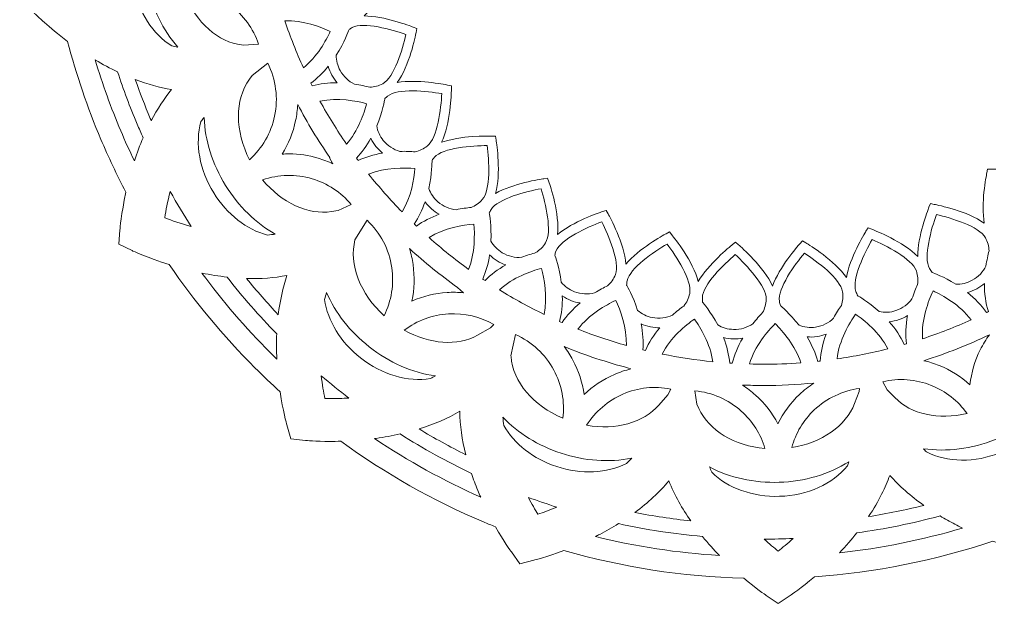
# Model space of a CAD drawing. Header units: millimetres. Extents: x 37 to 1687, y -819 to -120.
# Drawn here: x 1036.1 to 1239.5, y -441.8 to -319.3 of the extents above; entities that cross this region are included whole.
import ezdxf

# ---------------------------------------------------------------- set-up
doc = ezdxf.new("R2010")
doc.units = ezdxf.units.MM
doc.header["$MEASUREMENT"] = 0
doc.layers.add('Layer 5', color=7, linetype='Continuous')

msp = doc.modelspace()

# ---------------------------------------------------------------- linework, layer by layer
at = {"layer": 'Layer 5', "lineweight": 0}
for points, knots in [([(1346.77, -307.06), (1346.6, -306.69), (1345.06, -303.38), (1342.23, -299.1), (1342.62, -294.7), (1342.81, -290.22), (1342.81, -285.78), (1342.81, -279.13), (1342.37, -272.43), (1341.51, -265.88), (1344.12, -261.87), (1345.54, -258.81), (1345.69, -258.47), (1345.69, -258.47), (1346.97, -255.67), (1346.97, -255.67), (1346.97, -255.67), (1344.8, -253.47), (1344.8, -253.47), (1344.52, -253.19), (1341.99, -250.65), (1337.95, -247.65), (1336.13, -240.68), (1333.78, -233.77), (1330.96, -227.11), (1329.4, -223.42), (1327.64, -219.69), (1325.72, -216.01), (1326.71, -211.51), (1326.96, -208.3), (1326.97, -208.17), (1326.97, -208.17), (1327.2, -205.11), (1327.2, -205.11), (1327.2, -205.11), (1324.42, -203.78), (1324.42, -203.78), (1324.29, -203.72), (1321.23, -202.27), (1316.62, -200.84), (1311.35, -193.12), (1305.31, -185.84), (1298.66, -179.19), (1296.97, -177.5), (1295.19, -175.81), (1293.39, -174.17), (1292.77, -170.05), (1292, -167.34), (1291.97, -167.22), (1291.97, -167.22), (1291.13, -164.28), (1291.13, -164.28), (1291.13, -164.28), (1288.08, -163.98), (1288.08, -163.98), (1287.86, -163.96), (1285.88, -163.78), (1282.93, -163.78), (1282.19, -163.78), (1281.44, -163.79), (1280.68, -163.81), (1271.39, -157.05), (1261.32, -151.36), (1250.74, -146.88), (1249.96, -146.55), (1249.13, -146.21), (1248.21, -145.84), (1246.41, -142.65), (1244.97, -140.67), (1244.91, -140.58), (1244.91, -140.58), (1243.12, -138.12), (1243.12, -138.12), (1243.12, -138.12), (1240.16, -138.87), (1240.16, -138.87), (1240.05, -138.9), (1237.52, -139.54), (1233.91, -140.92), (1221.7, -137.39), (1209.01, -135.43), (1196.17, -135.09), (1193.57, -132.89), (1191.69, -131.61), (1191.48, -131.47), (1191.48, -131.47), (1188.96, -129.77), (1188.96, -129.77), (1188.96, -129.77), (1186.44, -131.47), (1186.44, -131.47), (1186.21, -131.62), (1184.16, -133.02), (1181.37, -135.41), (1168.61, -136.3), (1156.03, -138.8), (1143.98, -142.86), (1140.68, -141.62), (1138.39, -141.03), (1138.13, -140.96), (1138.13, -140.96), (1135.17, -140.22), (1135.17, -140.22), (1135.17, -140.22), (1133.38, -142.68), (1133.38, -142.68), (1133.31, -142.78), (1131.73, -144.96), (1129.8, -148.45), (1118.56, -153.55), (1107.96, -160.04), (1098.28, -167.75), (1097.56, -167.73), (1096.98, -167.72), (1096.44, -167.72), (1093.38, -167.72), (1091.37, -167.92), (1091.29, -167.92), (1091.29, -167.92), (1088.24, -168.22), (1088.24, -168.22), (1088.24, -168.22), (1087.4, -171.16), (1087.4, -171.16), (1087.36, -171.29), (1086.51, -174.32), (1085.88, -178.78), (1085.86, -178.8), (1085.83, -178.83), (1085.8, -178.86), (1085.69, -178.97), (1085.58, -179.08), (1085.46, -179.19), (1077.27, -187.39), (1070.03, -196.5), (1063.95, -206.28), (1059.58, -207.68), (1056.72, -209.03), (1056.6, -209.09), (1056.6, -209.09), (1053.82, -210.41), (1053.82, -210.41), (1053.82, -210.41), (1054.05, -213.47), (1054.05, -213.47), (1054.06, -213.62), (1054.34, -217.15), (1055.45, -221.98), (1054.58, -223.84), (1053.83, -225.51), (1053.16, -227.11), (1049.48, -235.79), (1046.63, -244.84), (1044.66, -254.01), (1040.86, -256.88), (1038.5, -259.24), (1038.24, -259.51), (1038.24, -259.51), (1036.07, -261.7), (1036.07, -261.7), (1036.07, -261.7), (1037.35, -264.51), (1037.35, -264.51), (1037.52, -264.88), (1039.06, -268.2), (1041.89, -272.47), (1041.5, -276.87), (1041.31, -281.35), (1041.31, -285.78), (1041.31, -292.44), (1041.75, -299.14), (1042.61, -305.69), (1040.01, -309.69), (1038.59, -312.76), (1038.43, -313.1), (1038.43, -313.1), (1037.15, -315.9), (1037.15, -315.9), (1037.15, -315.9), (1039.32, -318.1), (1039.32, -318.1), (1039.6, -318.38), (1042.13, -320.91), (1046.17, -323.92), (1047.99, -330.9), (1050.34, -337.8), (1053.16, -344.46), (1054.72, -348.15), (1056.48, -351.88), (1058.4, -355.56), (1057.42, -360.05), (1057.16, -363.26), (1057.15, -363.4), (1057.15, -363.4), (1056.92, -366.46), (1056.92, -366.46), (1056.92, -366.46), (1059.7, -367.79), (1059.7, -367.79), (1059.83, -367.85), (1062.9, -369.3), (1067.5, -370.73), (1072.77, -378.45), (1078.81, -385.73), (1085.46, -392.38), (1087.15, -394.07), (1088.92, -395.76), (1090.73, -397.4), (1091.33, -401.4), (1092.07, -404.05), (1092.15, -404.35), (1092.15, -404.35), (1092.99, -407.28), (1092.99, -407.28), (1092.99, -407.28), (1096.04, -407.59), (1096.04, -407.59), (1096.12, -407.59), (1098.11, -407.79), (1101.19, -407.79), (1101.92, -407.79), (1102.68, -407.78), (1103.45, -407.76), (1112.73, -414.52), (1122.8, -420.21), (1133.38, -424.69), (1134.15, -425.01), (1134.98, -425.35), (1135.91, -425.73), (1137.66, -428.83), (1139.05, -430.77), (1139.21, -430.98), (1139.21, -430.98), (1141, -433.45), (1141, -433.45), (1141, -433.45), (1143.96, -432.7), (1143.96, -432.7), (1144.07, -432.67), (1146.6, -432.03), (1150.21, -430.65), (1162.42, -434.18), (1175.11, -436.14), (1187.95, -436.48), (1190.54, -438.67), (1192.43, -439.96), (1192.64, -440.1), (1192.64, -440.1), (1195.16, -441.8), (1195.16, -441.8), (1195.16, -441.8), (1197.68, -440.1), (1197.68, -440.1), (1197.91, -439.95), (1199.96, -438.55), (1202.75, -436.16), (1215.51, -435.27), (1228.09, -432.77), (1240.14, -428.71), (1243.53, -429.98), (1245.89, -430.58), (1245.99, -430.6), (1245.99, -430.6), (1248.95, -431.35), (1248.95, -431.35), (1248.95, -431.35), (1250.74, -428.89), (1250.74, -428.89), (1250.81, -428.79), (1252.4, -426.61), (1254.33, -423.12), (1265.57, -418.02), (1276.17, -411.53), (1285.84, -403.82), (1286.55, -403.84), (1287.13, -403.85), (1287.68, -403.85), (1290.75, -403.85), (1292.75, -403.65), (1292.83, -403.65), (1292.83, -403.65), (1295.88, -403.34), (1295.88, -403.34), (1295.88, -403.34), (1296.72, -400.41), (1296.72, -400.41), (1296.76, -400.28), (1297.61, -397.26), (1298.24, -392.79), (1298.27, -392.76), (1298.3, -392.73), (1298.33, -392.7), (1298.44, -392.6), (1298.55, -392.49), (1298.66, -392.38), (1306.85, -384.18), (1314.09, -375.07), (1320.17, -365.28), (1324.42, -363.93), (1327.21, -362.62), (1327.52, -362.48), (1327.52, -362.48), (1330.3, -361.15), (1330.3, -361.15), (1330.3, -361.15), (1330.07, -358.1), (1330.07, -358.1), (1330.06, -357.95), (1329.79, -354.43), (1328.67, -349.58), (1329.54, -347.73), (1330.29, -346.05), (1330.96, -344.46), (1334.64, -335.78), (1337.5, -326.73), (1339.46, -317.56), (1343.26, -314.69), (1345.62, -312.33), (1345.88, -312.06), (1345.88, -312.06), (1348.05, -309.87), (1348.05, -309.87), (1348.05, -309.87), (1346.77, -307.06), (1346.77, -307.06)], [0, 0, 0, 0, 1, 1, 1, 2, 2, 2, 3, 3, 3, 4, 4, 4, 5, 5, 5, 6, 6, 6, 7, 7, 7, 8, 8, 8, 9, 9, 9, 10, 10, 10, 11, 11, 11, 12, 12, 12, 13, 13, 13, 14, 14, 14, 15, 15, 15, 16, 16, 16, 17, 17, 17, 18, 18, 18, 19, 19, 19, 20, 20, 20, 21, 21, 21, 22, 22, 22, 23, 23, 23, 24, 24, 24, 25, 25, 25, 26, 26, 26, 27, 27, 27, 28, 28, 28, 29, 29, 29, 30, 30, 30, 31, 31, 31, 32, 32, 32, 33, 33, 33, 34, 34, 34, 35, 35, 35, 36, 36, 36, 37, 37, 37, 38, 38, 38, 39, 39, 39, 40, 40, 40, 41, 41, 41, 42, 42, 42, 43, 43, 43, 44, 44, 44, 45, 45, 45, 46, 46, 46, 47, 47, 47, 48, 48, 48, 49, 49, 49, 50, 50, 50, 51, 51, 51, 52, 52, 52, 53, 53, 53, 54, 54, 54, 55, 55, 55, 56, 56, 56, 57, 57, 57, 58, 58, 58, 59, 59, 59, 60, 60, 60, 61, 61, 61, 62, 62, 62, 63, 63, 63, 64, 64, 64, 65, 65, 65, 66, 66, 66, 67, 67, 67, 68, 68, 68, 69, 69, 69, 70, 70, 70, 71, 71, 71, 72, 72, 72, 73, 73, 73, 74, 74, 74, 75, 75, 75, 76, 76, 76, 77, 77, 77, 78, 78, 78, 79, 79, 79, 80, 80, 80, 81, 81, 81, 82, 82, 82, 83, 83, 83, 84, 84, 84, 85, 85, 85, 86, 86, 86, 87, 87, 87, 88, 88, 88, 89, 89, 89, 90, 90, 90, 91, 91, 91, 92, 92, 92, 93, 93, 93, 94, 94, 94, 95, 95, 95, 96, 96, 96, 97, 97, 97, 98, 98, 98, 99, 99, 99, 100, 100, 100, 101, 101, 101, 102, 102, 102, 103, 103, 103, 104, 104, 104, 105, 105, 105, 106, 106, 106, 107, 107, 107, 108, 108, 108, 108]), ([(1239.07, -350.68), (1239.07, -350.68), (1238.9, -351.5), (1238.9, -351.5), (1238.74, -352.29), (1237.64, -357.88), (1238.36, -362.04), (1234.86, -359.52), (1228.73, -358.26), (1227.89, -358.1), (1227.89, -358.1), (1227.07, -357.94), (1227.07, -357.94), (1227.07, -357.94), (1226.77, -358.71), (1226.77, -358.71), (1226.47, -359.47), (1224.42, -364.78), (1224.41, -369.01), (1221.39, -365.92), (1215.57, -363.61), (1214.77, -363.31), (1214.77, -363.31), (1214, -363.01), (1214, -363.01), (1214, -363.01), (1213.56, -363.71), (1213.56, -363.71), (1213.14, -364.41), (1210.2, -369.28), (1209.45, -373.44), (1207.02, -369.88), (1201.69, -366.6), (1200.96, -366.16), (1200.96, -366.16), (1200.25, -365.73), (1200.25, -365.73), (1200.25, -365.73), (1199.69, -366.35), (1199.69, -366.35), (1199.15, -366.96), (1195.41, -371.25), (1193.96, -375.21), (1192.18, -371.28), (1187.5, -367.12), (1186.85, -366.56), (1186.85, -366.56), (1186.23, -366.02), (1186.23, -366.02), (1186.23, -366.02), (1185.58, -366.53), (1185.58, -366.53), (1184.94, -367.04), (1180.51, -370.61), (1178.39, -374.27), (1177.32, -370.08), (1173.43, -365.18), (1172.89, -364.51), (1172.89, -364.51), (1172.37, -363.87), (1172.37, -363.87), (1172.37, -363.87), (1171.64, -364.26), (1171.64, -364.26), (1170.92, -364.65), (1165.94, -367.4), (1163.22, -370.63), (1162.89, -366.33), (1159.92, -360.82), (1159.5, -360.07), (1159.5, -360.07), (1159.1, -359.35), (1159.1, -359.35), (1159.1, -359.35), (1158.31, -359.61), (1158.31, -359.61), (1157.54, -359.86), (1152.15, -361.7), (1148.91, -364.41), (1149.34, -360.12), (1147.37, -354.18), (1147.09, -353.37), (1147.09, -353.37), (1146.82, -352.59), (1146.82, -352.59), (1146.82, -352.59), (1146, -352.71), (1146, -352.71), (1145.19, -352.82), (1139.56, -353.7), (1135.9, -355.81), (1137.07, -351.65), (1136.16, -345.46), (1136.02, -344.62), (1136.02, -344.62), (1135.89, -343.8), (1135.89, -343.8), (1135.89, -343.8), (1135.06, -343.77), (1135.06, -343.77), (1134.25, -343.75), (1128.56, -343.64), (1124.58, -345.08), (1126.46, -341.19), (1126.63, -334.93), (1126.64, -334.07), (1126.64, -334.07), (1126.66, -333.25), (1126.66, -333.25), (1126.66, -333.25), (1125.85, -333.08), (1125.85, -333.08), (1125.05, -332.91), (1119.46, -331.82), (1115.3, -332.54), (1117.82, -329.04), (1119.08, -322.91), (1119.24, -322.06), (1119.24, -322.06), (1119.4, -321.25), (1119.4, -321.25), (1119.4, -321.25), (1118.63, -320.94), (1118.63, -320.94), (1117.87, -320.64), (1112.56, -318.59), (1108.34, -318.58), (1111.43, -315.57), (1113.73, -309.75), (1114.04, -308.95), (1114.04, -308.95), (1114.33, -308.18), (1114.33, -308.18), (1114.33, -308.18), (1113.63, -307.74), (1113.63, -307.74), (1112.93, -307.31), (1108.06, -304.37), (1103.9, -303.63), (1107.47, -301.2), (1110.75, -295.87), (1111.19, -295.13), (1111.19, -295.13), (1111.61, -294.42), (1111.61, -294.42), (1111.61, -294.42), (1111, -293.87), (1111, -293.87), (1110.39, -293.33), (1106.1, -289.59), (1102.13, -288.13), (1106.06, -286.36), (1110.22, -281.68), (1110.78, -281.03), (1110.78, -281.03), (1111.33, -280.4), (1111.33, -280.4), (1111.33, -280.4), (1110.81, -279.75), (1110.81, -279.75), (1110.31, -279.11), (1106.73, -274.68), (1103.08, -272.56), (1107.26, -271.5), (1112.16, -267.61), (1112.83, -267.07), (1112.83, -267.07), (1113.47, -266.55), (1113.47, -266.55), (1113.47, -266.55), (1113.08, -265.82), (1113.08, -265.82), (1112.7, -265.1), (1109.94, -260.12), (1106.71, -257.39), (1111.02, -257.07), (1116.52, -254.1), (1117.27, -253.68), (1117.27, -253.68), (1118, -253.28), (1118, -253.28), (1118, -253.28), (1117.74, -252.49), (1117.74, -252.49), (1117.48, -251.72), (1115.64, -246.33), (1112.93, -243.09), (1117.22, -243.52), (1123.16, -241.54), (1123.97, -241.26), (1123.97, -241.26), (1124.76, -240.99), (1124.76, -240.99), (1124.76, -240.99), (1124.64, -240.17), (1124.64, -240.17), (1124.52, -239.37), (1123.64, -233.74), (1121.53, -230.08), (1125.69, -231.25), (1131.88, -230.33), (1132.73, -230.2), (1132.73, -230.2), (1133.54, -230.07), (1133.54, -230.07), (1133.54, -230.07), (1133.57, -229.24), (1133.57, -229.24), (1133.59, -228.42), (1133.7, -222.73), (1132.27, -218.76), (1136.16, -220.63), (1142.41, -220.81), (1143.27, -220.82), (1143.27, -220.82), (1144.1, -220.84), (1144.1, -220.84), (1144.1, -220.84), (1144.27, -220.02), (1144.27, -220.02), (1144.43, -219.23), (1145.53, -213.64), (1144.8, -209.48), (1148.31, -212), (1154.44, -213.25), (1155.28, -213.42), (1155.28, -213.42), (1156.09, -213.58), (1156.09, -213.58), (1156.09, -213.58), (1156.4, -212.81), (1156.4, -212.81), (1156.7, -212.05), (1158.75, -206.74), (1158.76, -202.51), (1161.77, -205.6), (1167.59, -207.91), (1168.39, -208.21), (1168.39, -208.21), (1169.17, -208.51), (1169.17, -208.51), (1169.17, -208.51), (1169.6, -207.81), (1169.6, -207.81), (1170.03, -207.11), (1172.97, -202.24), (1173.71, -198.08), (1176.15, -201.64), (1181.48, -204.92), (1182.21, -205.36), (1182.21, -205.36), (1182.92, -205.79), (1182.92, -205.79), (1182.92, -205.79), (1183.47, -205.17), (1183.47, -205.17), (1184.02, -204.56), (1187.76, -200.27), (1189.21, -196.31), (1190.99, -200.24), (1195.67, -204.4), (1196.31, -204.96), (1196.31, -204.96), (1196.94, -205.5), (1196.94, -205.5), (1196.94, -205.5), (1197.59, -204.99), (1197.59, -204.99), (1198.23, -204.48), (1202.66, -200.91), (1204.78, -197.25), (1205.85, -201.44), (1209.73, -206.34), (1210.27, -207.01), (1210.27, -207.01), (1210.79, -207.65), (1210.79, -207.65), (1210.79, -207.65), (1211.52, -207.26), (1211.52, -207.26), (1212.24, -206.87), (1217.23, -204.12), (1219.95, -200.89), (1220.27, -205.19), (1223.25, -210.7), (1223.66, -211.45), (1223.66, -211.45), (1224.07, -212.17), (1224.07, -212.17), (1224.07, -212.17), (1224.85, -211.91), (1224.85, -211.91), (1225.63, -211.66), (1231.01, -209.81), (1234.25, -207.11), (1233.83, -211.4), (1235.8, -217.34), (1236.08, -218.15), (1236.08, -218.15), (1236.35, -218.93), (1236.35, -218.93), (1236.35, -218.93), (1237.17, -218.81), (1237.17, -218.81), (1237.98, -218.7), (1243.6, -217.82), (1247.26, -215.71), (1246.1, -219.87), (1247.01, -226.06), (1247.15, -226.9), (1247.15, -226.9), (1247.27, -227.72), (1247.27, -227.72), (1247.27, -227.72), (1248.1, -227.75), (1248.1, -227.75), (1248.92, -227.77), (1254.61, -227.88), (1258.58, -226.44), (1256.71, -230.33), (1256.54, -236.59), (1256.52, -237.45), (1256.52, -237.45), (1256.51, -238.27), (1256.51, -238.27), (1256.51, -238.27), (1257.32, -238.44), (1257.32, -238.44), (1258.12, -238.61), (1263.7, -239.7), (1267.87, -238.98), (1265.35, -242.48), (1264.09, -248.61), (1263.92, -249.46), (1263.92, -249.46), (1263.77, -250.27), (1263.77, -250.27), (1263.77, -250.27), (1264.54, -250.58), (1264.54, -250.58), (1265.29, -250.88), (1270.6, -252.93), (1274.83, -252.94), (1271.74, -255.95), (1269.44, -261.77), (1269.13, -262.57), (1269.13, -262.57), (1268.83, -263.34), (1268.83, -263.34), (1268.83, -263.34), (1269.54, -263.78), (1269.54, -263.78), (1270.23, -264.21), (1275.11, -267.15), (1279.26, -267.89), (1275.7, -270.32), (1272.42, -275.65), (1271.98, -276.39), (1271.98, -276.39), (1271.55, -277.1), (1271.55, -277.1), (1271.55, -277.1), (1272.17, -277.65), (1272.17, -277.65), (1272.78, -278.19), (1277.07, -281.93), (1281.04, -283.39), (1277.1, -285.16), (1272.95, -289.84), (1272.38, -290.49), (1272.38, -290.49), (1271.84, -291.12), (1271.84, -291.12), (1271.84, -291.12), (1272.35, -291.77), (1272.35, -291.77), (1272.86, -292.41), (1276.43, -296.84), (1280.09, -298.96), (1275.91, -300.02), (1271, -303.91), (1270.34, -304.45), (1270.34, -304.45), (1269.69, -304.97), (1269.69, -304.97), (1269.69, -304.97), (1270.08, -305.7), (1270.08, -305.7), (1270.47, -306.42), (1273.22, -311.4), (1276.45, -314.13), (1272.15, -314.45), (1266.64, -317.42), (1265.89, -317.84), (1265.89, -317.84), (1265.17, -318.24), (1265.17, -318.24), (1265.17, -318.24), (1265.43, -319.03), (1265.43, -319.03), (1265.69, -319.8), (1267.53, -325.19), (1270.24, -328.43), (1265.94, -328), (1260.01, -329.98), (1259.19, -330.26), (1259.19, -330.26), (1258.41, -330.53), (1258.41, -330.53), (1258.41, -330.53), (1258.53, -331.35), (1258.53, -331.35), (1258.65, -332.15), (1259.53, -337.78), (1261.63, -341.44), (1257.48, -340.27), (1251.29, -341.19), (1250.44, -341.32), (1250.44, -341.32), (1249.62, -341.45), (1249.62, -341.45), (1249.62, -341.45), (1249.6, -342.28), (1249.6, -342.28), (1249.57, -343.1), (1249.46, -348.79), (1250.9, -352.76), (1247.01, -350.89), (1240.76, -350.71), (1239.9, -350.7), (1239.9, -350.7), (1239.07, -350.68), (1239.07, -350.68)], [0, 0, 0, 0, 1, 1, 1, 2, 2, 2, 3, 3, 3, 4, 4, 4, 5, 5, 5, 6, 6, 6, 7, 7, 7, 8, 8, 8, 9, 9, 9, 10, 10, 10, 11, 11, 11, 12, 12, 12, 13, 13, 13, 14, 14, 14, 15, 15, 15, 16, 16, 16, 17, 17, 17, 18, 18, 18, 19, 19, 19, 20, 20, 20, 21, 21, 21, 22, 22, 22, 23, 23, 23, 24, 24, 24, 25, 25, 25, 26, 26, 26, 27, 27, 27, 28, 28, 28, 29, 29, 29, 30, 30, 30, 31, 31, 31, 32, 32, 32, 33, 33, 33, 34, 34, 34, 35, 35, 35, 36, 36, 36, 37, 37, 37, 38, 38, 38, 39, 39, 39, 40, 40, 40, 41, 41, 41, 42, 42, 42, 43, 43, 43, 44, 44, 44, 45, 45, 45, 46, 46, 46, 47, 47, 47, 48, 48, 48, 49, 49, 49, 50, 50, 50, 51, 51, 51, 52, 52, 52, 53, 53, 53, 54, 54, 54, 55, 55, 55, 56, 56, 56, 57, 57, 57, 58, 58, 58, 59, 59, 59, 60, 60, 60, 61, 61, 61, 62, 62, 62, 63, 63, 63, 64, 64, 64, 65, 65, 65, 66, 66, 66, 67, 67, 67, 68, 68, 68, 69, 69, 69, 70, 70, 70, 71, 71, 71, 72, 72, 72, 73, 73, 73, 74, 74, 74, 75, 75, 75, 76, 76, 76, 77, 77, 77, 78, 78, 78, 79, 79, 79, 80, 80, 80, 81, 81, 81, 82, 82, 82, 83, 83, 83, 84, 84, 84, 85, 85, 85, 86, 86, 86, 87, 87, 87, 88, 88, 88, 89, 89, 89, 90, 90, 90, 91, 91, 91, 92, 92, 92, 93, 93, 93, 94, 94, 94, 95, 95, 95, 96, 96, 96, 97, 97, 97, 98, 98, 98, 99, 99, 99, 100, 100, 100, 101, 101, 101, 102, 102, 102, 103, 103, 103, 104, 104, 104, 105, 105, 105, 106, 106, 106, 107, 107, 107, 108, 108, 108, 109, 109, 109, 110, 110, 110, 111, 111, 111, 112, 112, 112, 113, 113, 113, 114, 114, 114, 115, 115, 115, 116, 116, 116, 117, 117, 117, 118, 118, 118, 119, 119, 119, 120, 120, 120, 121, 121, 121, 122, 122, 122, 123, 123, 123, 124, 124, 124, 125, 125, 125, 126, 126, 126, 127, 127, 127, 128, 128, 128, 129, 129, 129, 130, 130, 130, 131, 131, 131, 132, 132, 132, 133, 133, 133, 134, 134, 134, 135, 135, 135, 136, 136, 136, 137, 137, 137, 138, 138, 138, 139, 139, 139, 140, 140, 140, 141, 141, 141, 142, 142, 142, 143, 143, 143, 144, 144, 144, 144]), ([(1062.66, -297.25), (1062.94, -297.07), (1063.21, -296.9), (1063.49, -296.73), (1061.95, -301.35), (1061.72, -306.51), (1062.82, -311.79), (1063.9, -316.97), (1066.12, -321.54), (1069.28, -325.13), (1068.86, -325.06), (1068.43, -324.98), (1068, -324.88), (1064.07, -322.41), (1061.05, -317.75), (1059.94, -312.39), (1058.76, -306.76), (1059.78, -301.12), (1062.66, -297.25)], [0, 0, 0, 0, 1, 1, 1, 2, 2, 2, 3, 3, 3, 4, 4, 4, 5, 5, 5, 6, 6, 6, 6]), ([(1080.24, -316.32), (1083.05, -318.4), (1085.1, -321.22), (1086.21, -324.51), (1086.21, -324.51), (1083.06, -324.74), (1083.06, -324.74), (1083.06, -324.74), (1081.8, -324.5), (1081.8, -324.5), (1076.83, -323.55), (1072.43, -319.07), (1070.39, -312.98), (1073.92, -313.04), (1077.39, -314.2), (1080.24, -316.32)], [0, 0, 0, 0, 1, 1, 1, 2, 2, 2, 3, 3, 3, 4, 4, 4, 5, 5, 5, 5]), ([(1095.61, -329.47), (1094.15, -326.25), (1092.85, -322.94), (1091.73, -319.61), (1095.54, -319.46), (1099.28, -320.91), (1101.24, -321.83), (1100.36, -323.74), (1098.5, -327.13), (1095.61, -329.47)], [0, 0, 0, 0, 1, 1, 1, 2, 2, 2, 3, 3, 3, 3]), ([(1112.24, -332.79), (1111.39, -333.25), (1110.48, -333.49), (1109.56, -333.54), (1108.69, -333.31), (1107.59, -333.07), (1106.32, -332.88), (1105.1, -332.29), (1104.04, -331.32), (1103.33, -330.03), (1102.77, -329.01), (1102.51, -327.91), (1102.49, -326.83), (1104.26, -324.07), (1105.1, -321.7), (1105.14, -321.6), (1105.14, -321.6), (1105.19, -321.44), (1105.19, -321.44), (1105.39, -321.3), (1105.6, -321.16), (1105.83, -321.04), (1108.22, -319.73), (1114.19, -321.45), (1117.1, -322.5), (1116.42, -325.53), (1114.64, -331.48), (1112.24, -332.79)], [0, 0, 0, 0, 1, 1, 1, 2, 2, 2, 3, 3, 3, 4, 4, 4, 5, 5, 5, 6, 6, 6, 7, 7, 7, 8, 8, 8, 9, 9, 9, 9]), ([(1057.33, -342.7), (1055.28, -337.85), (1053.48, -332.85), (1051.96, -327.81), (1053.54, -328.75), (1055.11, -329.59), (1056.66, -330.33), (1057.87, -334.01), (1059.24, -337.66), (1060.76, -341.25), (1061.17, -342.21), (1061.59, -343.17), (1062.01, -344.12), (1061.34, -345.68), (1060.73, -347.31), (1060.18, -348.99), (1059.15, -346.85), (1058.2, -344.74), (1057.33, -342.7)], [0, 0, 0, 0, 1, 1, 1, 2, 2, 2, 3, 3, 3, 4, 4, 4, 5, 5, 5, 6, 6, 6, 6]), ([(1088.14, -328.5), (1089.85, -331.92), (1090.37, -335.82), (1089.58, -339.57), (1088.84, -343.11), (1086.98, -346.34), (1084.31, -348.74), (1081.24, -342.71), (1081.21, -336.16), (1084.3, -331.84), (1084.3, -331.84), (1084.84, -331.09), (1084.84, -331.09), (1084.84, -331.09), (1088.14, -328.5), (1088.14, -328.5)], [0, 0, 0, 0, 1, 1, 1, 2, 2, 2, 3, 3, 3, 4, 4, 4, 5, 5, 5, 5]), ([(1100.83, -329.14), (1101, -329.77), (1101.25, -330.39), (1101.58, -330.99), (1101.9, -331.58), (1102.28, -332.12), (1102.71, -332.6), (1100.83, -332.59), (1099.06, -332.81), (1097.43, -333.26), (1097.33, -333.08), (1097.24, -332.89), (1097.15, -332.7), (1098.46, -331.74), (1099.69, -330.55), (1100.83, -329.14)], [0, 0, 0, 0, 1, 1, 1, 2, 2, 2, 3, 3, 3, 4, 4, 4, 5, 5, 5, 5]), ([(1063.52, -340.08), (1062.38, -337.39), (1061.33, -334.67), (1060.37, -331.92), (1062.95, -332.9), (1065.49, -333.6), (1067.97, -334), (1066.42, -335.94), (1065, -338.14), (1063.72, -340.55), (1063.66, -340.39), (1063.59, -340.24), (1063.52, -340.08)], [0, 0, 0, 0, 1, 1, 1, 2, 2, 2, 3, 3, 3, 4, 4, 4, 4]), ([(1121.61, -345.85), (1120.84, -346.46), (1119.97, -346.86), (1119.06, -347.07), (1118.18, -347), (1117.08, -346.95), (1115.83, -346.98), (1114.52, -346.61), (1113.29, -345.84), (1112.36, -344.68), (1111.63, -343.77), (1111.17, -342.73), (1110.98, -341.66), (1112.23, -338.64), (1112.64, -336.18), (1112.66, -336.08), (1112.66, -336.08), (1112.68, -335.92), (1112.68, -335.92), (1112.86, -335.74), (1113.05, -335.56), (1113.26, -335.4), (1115.39, -333.69), (1121.56, -334.34), (1124.62, -334.88), (1124.47, -337.98), (1123.75, -344.14), (1121.61, -345.85)], [0, 0, 0, 0, 1, 1, 1, 2, 2, 2, 3, 3, 3, 4, 4, 4, 5, 5, 5, 6, 6, 6, 7, 7, 7, 8, 8, 8, 9, 9, 9, 9]), ([(1093.99, -340.49), (1094.22, -339.39), (1094.36, -338.27), (1094.42, -337.15), (1096.43, -340.97), (1098.69, -344.7), (1101.16, -348.27), (1101.16, -348.27), (1101.07, -348.32), (1101.07, -348.32), (1101.07, -348.32), (1101.81, -349.59), (1101.81, -349.59), (1100.81, -349.12), (1099.78, -348.73), (1098.71, -348.41), (1096.7, -347.81), (1094.65, -347.51), (1092.6, -347.51), (1092.11, -347.51), (1091.62, -347.53), (1091.14, -347.56), (1092.5, -345.4), (1093.46, -343.03), (1093.99, -340.49)], [0, 0, 0, 0, 1, 1, 1, 2, 2, 2, 3, 3, 3, 4, 4, 4, 5, 5, 5, 6, 6, 6, 7, 7, 7, 8, 8, 8, 8]), ([(1099.09, -336.45), (1102.83, -335.64), (1106.77, -336.42), (1108.87, -336.98), (1108.33, -339.01), (1107.08, -342.68), (1104.65, -345.48), (1102.64, -342.56), (1100.78, -339.52), (1099.09, -336.45)], [0, 0, 0, 0, 1, 1, 1, 2, 2, 2, 3, 3, 3, 3]), ([(1074.13, -340.73), (1074.35, -340.43), (1074.57, -340.14), (1074.8, -339.85), (1074.95, -344.68), (1076.49, -349.58), (1079.31, -354.13), (1082.05, -358.54), (1085.61, -362.03), (1089.71, -364.33), (1089.19, -364.41), (1088.65, -364.48), (1088.1, -364.53), (1083.71, -363.4), (1079.6, -360.18), (1076.81, -355.69), (1073.84, -350.89), (1072.84, -345.31), (1074.13, -340.73)], [0, 0, 0, 0, 1, 1, 1, 2, 2, 2, 3, 3, 3, 4, 4, 4, 5, 5, 5, 6, 6, 6, 6]), ([(1112.21, -347.33), (1110.34, -347.65), (1108.63, -348.17), (1107.1, -348.9), (1106.97, -348.73), (1106.85, -348.56), (1106.72, -348.39), (1107.85, -347.22), (1108.86, -345.82), (1109.73, -344.24), (1110.02, -344.83), (1110.37, -345.4), (1110.8, -345.93), (1111.22, -346.46), (1111.7, -346.93), (1112.21, -347.33)], [0, 0, 0, 0, 1, 1, 1, 2, 2, 2, 3, 3, 3, 4, 4, 4, 5, 5, 5, 5]), ([(1130.77, -358.75), (1129.91, -358.83), (1128.83, -358.97), (1127.65, -359.21), (1126.28, -359.08), (1124.92, -358.53), (1123.8, -357.54), (1122.91, -356.76), (1122.28, -355.81), (1121.9, -354.78), (1122.6, -351.61), (1122.58, -349.13), (1122.58, -349.03), (1122.58, -349.03), (1122.58, -348.88), (1122.58, -348.88), (1122.73, -348.66), (1122.89, -348.45), (1123.06, -348.24), (1124.87, -346.19), (1131.06, -345.77), (1134.16, -345.76), (1134.55, -348.84), (1134.91, -355.04), (1133.11, -357.09), (1132.45, -357.84), (1131.64, -358.39), (1130.77, -358.75)], [0, 0, 0, 0, 1, 1, 1, 2, 2, 2, 3, 3, 3, 4, 4, 4, 5, 5, 5, 6, 6, 6, 7, 7, 7, 8, 8, 8, 9, 9, 9, 9]), ([(1087.06, -352.95), (1090.39, -351.8), (1094.03, -351.71), (1097.43, -352.72), (1100.68, -353.69), (1103.5, -355.55), (1105.64, -358.13), (1105.64, -358.13), (1102.87, -359.37), (1102.87, -359.37), (1102.87, -359.37), (1101.5, -359.59), (1101.5, -359.59), (1096.62, -360.37), (1091.05, -357.78), (1087.06, -352.95)], [0, 0, 0, 0, 1, 1, 1, 2, 2, 2, 3, 3, 3, 4, 4, 4, 5, 5, 5, 5]), ([(1109.29, -351.75), (1112.83, -350.3), (1116.84, -350.39), (1119, -350.58), (1118.82, -352.68), (1118.24, -356.5), (1116.32, -359.69), (1113.85, -357.16), (1111.49, -354.49), (1109.29, -351.75)], [0, 0, 0, 0, 1, 1, 1, 2, 2, 2, 3, 3, 3, 3]), ([(1066.61, -360.95), (1066.59, -360.92), (1066.58, -360.9), (1066.56, -360.87), (1066.56, -360.87), (1066.55, -360.85), (1066.55, -360.85), (1066.78, -359.41), (1067.15, -357.52), (1067.69, -355.39), (1069.09, -357.88), (1070.55, -360.34), (1072.1, -362.74), (1069.89, -362.13), (1068, -361.48), (1066.61, -360.95)], [0, 0, 0, 0, 1, 1, 1, 2, 2, 2, 3, 3, 3, 4, 4, 4, 5, 5, 5, 5]), ([(1134.6, -360.06), (1134.6, -360.06), (1134.58, -359.93), (1134.58, -359.93), (1134.69, -359.68), (1134.81, -359.43), (1134.96, -359.19), (1136.38, -356.86), (1142.4, -355.36), (1145.45, -354.82), (1146.38, -357.79), (1147.81, -363.82), (1146.38, -366.16), (1145.86, -367.02), (1145.16, -367.7), (1144.35, -368.21), (1143.52, -368.44), (1142.51, -368.76), (1141.39, -369.19), (1140.01, -369.31), (1138.58, -369.01), (1137.29, -368.22), (1136.28, -367.61), (1135.48, -366.77), (1134.93, -365.81), (1135.07, -362.6), (1134.62, -360.17), (1134.6, -360.06)], [0, 0, 0, 0, 1, 1, 1, 2, 2, 2, 3, 3, 3, 4, 4, 4, 5, 5, 5, 6, 6, 6, 7, 7, 7, 8, 8, 8, 9, 9, 9, 9]), ([(1122.47, -359.04), (1122.99, -359.49), (1123.54, -359.87), (1124.11, -360.18), (1122.31, -360.82), (1120.71, -361.64), (1119.32, -362.64), (1119.17, -362.49), (1119.01, -362.35), (1118.86, -362.21), (1119.78, -360.84), (1120.53, -359.28), (1121.13, -357.55), (1121.51, -358.09), (1121.96, -358.59), (1122.47, -359.04)], [0, 0, 0, 0, 1, 1, 1, 2, 2, 2, 3, 3, 3, 4, 4, 4, 5, 5, 5, 5]), ([(1106.43, -365.52), (1106.43, -365.52), (1108.97, -361.43), (1108.97, -361.43), (1111.78, -364.06), (1113.61, -367.56), (1114.16, -371.38), (1114.65, -374.81), (1114.07, -378.34), (1112.52, -381.43), (1107.54, -376.9), (1105.11, -370.62), (1106.43, -365.52)], [0, 0, 0, 0, 1, 1, 1, 2, 2, 2, 3, 3, 3, 4, 4, 4, 4]), ([(1161.03, -372.78), (1160.66, -373.73), (1160.08, -374.53), (1159.37, -375.17), (1158.6, -375.54), (1157.67, -376.02), (1156.66, -376.64), (1155.31, -376.99), (1153.84, -376.95), (1152.43, -376.4), (1151.32, -375.96), (1150.39, -375.26), (1149.68, -374.41), (1149.25, -371.23), (1148.39, -368.94), (1148.36, -368.84), (1148.36, -368.84), (1148.32, -368.73), (1148.32, -368.73), (1148.38, -368.46), (1148.46, -368.18), (1148.57, -367.91), (1149.56, -365.37), (1155.23, -362.85), (1158.15, -361.78), (1159.57, -364.54), (1162.03, -370.24), (1161.03, -372.78)], [0, 0, 0, 0, 1, 1, 1, 2, 2, 2, 3, 3, 3, 4, 4, 4, 5, 5, 5, 6, 6, 6, 7, 7, 7, 8, 8, 8, 9, 9, 9, 9]), ([(1238.7, -371.03), (1238.11, -372.24), (1237.14, -373.31), (1235.85, -374.01), (1234.75, -374.61), (1233.55, -374.87), (1232.38, -374.84), (1229.86, -373.26), (1227.71, -372.46), (1227.43, -372.36), (1227.22, -372.1), (1227.03, -371.82), (1226.86, -371.52), (1225.56, -369.12), (1227.27, -363.16), (1228.33, -360.24), (1231.36, -360.92), (1237.3, -362.7), (1238.61, -365.1), (1239.08, -365.97), (1239.32, -366.9), (1239.37, -367.83), (1239.14, -368.69), (1238.89, -369.78), (1238.7, -371.03)], [0, 0, 0, 0, 1, 1, 1, 2, 2, 2, 3, 3, 3, 4, 4, 4, 5, 5, 5, 6, 6, 6, 7, 7, 7, 8, 8, 8, 8]), ([(1121.96, -365.07), (1125.19, -363.01), (1129.18, -362.4), (1131.35, -362.21), (1131.54, -364.32), (1131.62, -368.23), (1130.26, -371.72), (1127.4, -369.65), (1124.62, -367.42), (1121.96, -365.07)], [0, 0, 0, 0, 1, 1, 1, 2, 2, 2, 3, 3, 3, 3]), ([(1219.85, -380.36), (1218.67, -380.76), (1217.46, -380.81), (1216.33, -380.58), (1214.01, -378.49), (1211.93, -377.3), (1211.83, -377.25), (1211.68, -376.96), (1211.54, -376.66), (1211.44, -376.34), (1210.56, -373.75), (1213.29, -368.18), (1214.84, -365.49), (1217.7, -366.69), (1223.24, -369.47), (1224.12, -372.06), (1224.44, -373.01), (1224.51, -373.98), (1224.39, -374.92), (1224.02, -375.7), (1223.6, -376.71), (1223.2, -377.88), (1222.41, -378.99), (1221.26, -379.88), (1219.85, -380.36)], [0, 0, 0, 0, 1, 1, 1, 2, 2, 2, 3, 3, 3, 4, 4, 4, 5, 5, 5, 6, 6, 6, 7, 7, 7, 8, 8, 8, 8]), ([(1118.61, -370.73), (1118.45, -369.59), (1118.19, -368.46), (1117.85, -367.36), (1121.04, -370.27), (1124.42, -373), (1127.91, -375.51), (1127.91, -375.51), (1127.9, -375.53), (1127.9, -375.53), (1127.9, -375.53), (1129.21, -376.63), (1129.21, -376.63), (1128.07, -376.51), (1126.92, -376.49), (1125.76, -376.56), (1123.17, -376.72), (1120.69, -377.32), (1118.35, -378.36), (1118.89, -375.86), (1118.98, -373.3), (1118.61, -370.73)], [0, 0, 0, 0, 1, 1, 1, 2, 2, 2, 3, 3, 3, 4, 4, 4, 5, 5, 5, 6, 6, 6, 7, 7, 7, 7]), ([(1168.77, -381.82), (1167.58, -381.58), (1166.54, -381.05), (1165.68, -380.32), (1164.71, -377.27), (1163.48, -375.18), (1163.43, -375.1), (1163.43, -375.1), (1163.38, -375.02), (1163.38, -375.02), (1163.4, -374.72), (1163.43, -374.43), (1163.49, -374.13), (1164.02, -371.46), (1169.17, -367.99), (1171.86, -366.43), (1173.74, -368.91), (1177.15, -374.09), (1176.61, -376.77), (1176.41, -377.76), (1175.97, -378.66), (1175.38, -379.41), (1174.69, -379.9), (1173.85, -380.54), (1172.97, -381.32), (1171.71, -381.91), (1170.25, -382.12), (1168.77, -381.82)], [0, 0, 0, 0, 1, 1, 1, 2, 2, 2, 3, 3, 3, 4, 4, 4, 5, 5, 5, 6, 6, 6, 7, 7, 7, 8, 8, 8, 9, 9, 9, 9]), ([(1133.69, -374.09), (1133.53, -373.98), (1133.36, -373.87), (1133.2, -373.76), (1133.88, -372.23), (1134.37, -370.53), (1134.65, -368.69), (1135.13, -369.15), (1135.66, -369.57), (1136.25, -369.93), (1136.83, -370.29), (1137.44, -370.56), (1138.06, -370.77), (1136.37, -371.73), (1134.9, -372.84), (1133.69, -374.09)], [0, 0, 0, 0, 1, 1, 1, 2, 2, 2, 3, 3, 3, 4, 4, 4, 5, 5, 5, 5]), ([(1191.89, -380.8), (1191.3, -381.4), (1190.58, -382.18), (1189.83, -383.11), (1188.7, -383.9), (1187.3, -384.36), (1185.8, -384.32), (1184.57, -384.29), (1183.44, -383.94), (1182.47, -383.36), (1180.99, -380.57), (1179.42, -378.72), (1179.35, -378.64), (1179.35, -378.64), (1179.31, -378.59), (1179.31, -378.59), (1179.28, -378.29), (1179.25, -377.98), (1179.26, -377.67), (1179.32, -374.94), (1183.79, -370.63), (1186.17, -368.63), (1188.45, -370.74), (1192.7, -375.25), (1192.64, -377.98), (1192.61, -379), (1192.34, -379.95), (1191.89, -380.8)], [0, 0, 0, 0, 1, 1, 1, 2, 2, 2, 3, 3, 3, 4, 4, 4, 5, 5, 5, 6, 6, 6, 7, 7, 7, 8, 8, 8, 9, 9, 9, 9]), ([(1203, -383.83), (1201.78, -384.02), (1200.59, -383.86), (1199.52, -383.45), (1197.59, -380.96), (1195.73, -379.43), (1195.65, -379.36), (1195.65, -379.36), (1195.63, -379.34), (1195.63, -379.34), (1195.54, -379.04), (1195.45, -378.73), (1195.41, -378.41), (1195, -375.71), (1198.65, -370.7), (1200.64, -368.31), (1203.25, -369.99), (1208.23, -373.7), (1208.64, -376.4), (1208.79, -377.4), (1208.69, -378.38), (1208.4, -379.29), (1207.91, -379.99), (1207.33, -380.89), (1206.75, -381.95), (1205.77, -382.92), (1204.48, -383.6), (1203, -383.83)], [0, 0, 0, 0, 1, 1, 1, 2, 2, 2, 3, 3, 3, 4, 4, 4, 5, 5, 5, 6, 6, 6, 7, 7, 7, 8, 8, 8, 9, 9, 9, 9]), ([(1145.53, -371.52), (1146.08, -373.59), (1146.85, -377.47), (1146.09, -381.16), (1142.9, -379.62), (1139.75, -377.9), (1136.71, -376.02), (1139.54, -373.4), (1143.4, -372.09), (1145.53, -371.52)], [0, 0, 0, 0, 1, 1, 1, 2, 2, 2, 3, 3, 3, 3]), ([(1088.67, -389.18), (1083.48, -383.99), (1078.66, -378.39), (1074.31, -372.5), (1076.12, -372.87), (1077.89, -373.15), (1079.62, -373.34), (1082.85, -377.48), (1086.32, -381.44), (1090.02, -385.24), (1089.95, -386.74), (1089.95, -388.27), (1090.01, -389.82), (1090.01, -389.82), (1090.01, -389.82), (1090.01, -389.82), (1090.02, -390.06), (1090.03, -390.29), (1090.04, -390.53), (1089.57, -390.07), (1089.11, -389.62), (1088.67, -389.18)], [0, 0, 0, 0, 1, 1, 1, 2, 2, 2, 3, 3, 3, 4, 4, 4, 5, 5, 5, 6, 6, 6, 7, 7, 7, 7]), ([(1092.17, -373), (1091.32, -375.54), (1090.7, -378.31), (1090.35, -381.24), (1088.03, -378.78), (1085.81, -376.24), (1083.69, -373.63), (1086.68, -373.72), (1089.51, -373.51), (1092.17, -373)], [0, 0, 0, 0, 1, 1, 1, 2, 2, 2, 3, 3, 3, 3]), ([(1227.63, -376.25), (1229.65, -377.18), (1233.26, -379.17), (1235.6, -382.3), (1232.29, -383.79), (1228.88, -385.12), (1225.44, -386.26), (1225.13, -382.28), (1226.66, -378.31), (1227.63, -376.25)], [0, 0, 0, 0, 1, 1, 1, 2, 2, 2, 3, 3, 3, 3]), ([(1239.22, -380.58), (1239.08, -380.65), (1238.95, -380.71), (1238.81, -380.78), (1237.77, -379.26), (1236.43, -377.85), (1234.82, -376.56), (1235.5, -376.38), (1236.17, -376.12), (1236.81, -375.77), (1237.39, -375.45), (1237.92, -375.07), (1238.4, -374.65), (1238.38, -376.79), (1238.65, -378.78), (1239.22, -380.58)], [0, 0, 0, 0, 1, 1, 1, 2, 2, 2, 3, 3, 3, 4, 4, 4, 5, 5, 5, 5]), ([(1100.47, -376.54), (1102.31, -380.86), (1105.37, -384.78), (1109.42, -387.97), (1113.59, -391.26), (1118.44, -393.38), (1123.28, -394.07), (1122.95, -394.25), (1122.61, -394.43), (1122.27, -394.6), (1117.55, -395.42), (1112.08, -393.81), (1107.6, -390.29), (1103.42, -386.99), (1100.68, -382.53), (1100.06, -378.01), (1100.19, -377.51), (1100.33, -377.02), (1100.47, -376.54)], [0, 0, 0, 0, 1, 1, 1, 2, 2, 2, 3, 3, 3, 4, 4, 4, 5, 5, 5, 6, 6, 6, 6]), ([(1149.85, -382.88), (1149.67, -382.81), (1149.5, -382.73), (1149.33, -382.66), (1149.75, -381), (1149.94, -379.21), (1149.9, -377.3), (1150.45, -377.68), (1151.06, -378.01), (1151.71, -378.26), (1152.34, -378.51), (1152.99, -378.68), (1153.64, -378.77), (1152.11, -380.04), (1150.83, -381.41), (1149.85, -382.88)], [0, 0, 0, 0, 1, 1, 1, 2, 2, 2, 3, 3, 3, 4, 4, 4, 5, 5, 5, 5]), ([(1163.33, -387.68), (1159.9, -386.72), (1156.48, -385.57), (1153.16, -384.26), (1155.49, -381.15), (1159.09, -379.16), (1161.1, -378.23), (1162.02, -380.18), (1163.46, -383.89), (1163.33, -387.68)], [0, 0, 0, 0, 1, 1, 1, 2, 2, 2, 3, 3, 3, 3]), ([(1116.77, -384.48), (1119.45, -382.44), (1122.63, -381.26), (1126.03, -381.05), (1129.4, -380.85), (1132.67, -381.63), (1135.56, -383.31), (1135.56, -383.31), (1134.83, -384), (1134.83, -384), (1134.83, -384), (1132.13, -385.51), (1132.13, -385.51), (1127.91, -387.87), (1122.11, -387.46), (1116.77, -384.48)], [0, 0, 0, 0, 1, 1, 1, 2, 2, 2, 3, 3, 3, 4, 4, 4, 5, 5, 5, 5]), ([(1170.81, -389.48), (1172.57, -386), (1175.79, -383.4), (1177.61, -382.13), (1178.85, -383.89), (1180.92, -387.31), (1181.45, -391.08), (1177.88, -390.73), (1174.31, -390.19), (1170.81, -389.48)], [0, 0, 0, 0, 1, 1, 1, 2, 2, 2, 3, 3, 3, 3]), ([(1207.5, -390.49), (1207.92, -386.57), (1210.09, -382.97), (1211.39, -381.12), (1213.19, -382.38), (1216.38, -384.94), (1218.14, -388.38), (1214.65, -389.26), (1211.08, -389.97), (1207.5, -390.49)], [0, 0, 0, 0, 1, 1, 1, 2, 2, 2, 3, 3, 3, 3]), ([(1222.03, -387.33), (1221.88, -387.37), (1221.73, -387.41), (1221.57, -387.46), (1220.82, -385.81), (1219.76, -384.21), (1218.41, -382.69), (1219.11, -382.63), (1219.8, -382.49), (1220.49, -382.25), (1221.13, -382.04), (1221.72, -381.76), (1222.27, -381.42), (1221.88, -383.49), (1221.8, -385.47), (1222.03, -387.33)], [0, 0, 0, 0, 1, 1, 1, 2, 2, 2, 3, 3, 3, 4, 4, 4, 5, 5, 5, 5]), ([(1166.41, -383.14), (1167.03, -383.42), (1167.68, -383.64), (1168.37, -383.78), (1169.04, -383.91), (1169.71, -383.97), (1170.36, -383.95), (1169.05, -385.48), (1168.03, -387.07), (1167.31, -388.71), (1167.13, -388.67), (1166.95, -388.63), (1166.78, -388.59), (1166.92, -386.86), (1166.79, -385.04), (1166.41, -383.14)], [0, 0, 0, 0, 1, 1, 1, 2, 2, 2, 3, 3, 3, 4, 4, 4, 5, 5, 5, 5]), ([(1194.54, -383.1), (1196.08, -384.64), (1198.74, -387.67), (1199.9, -391.32), (1197.26, -391.51), (1194.63, -391.61), (1192.06, -391.61), (1191.14, -391.61), (1190.19, -391.6), (1189.11, -391.56), (1190.23, -387.81), (1192.96, -384.68), (1194.54, -383.1)], [0, 0, 0, 0, 1, 1, 1, 2, 2, 2, 3, 3, 3, 4, 4, 4, 4]), ([(1150.02, -402.93), (1143.78, -400.29), (1139.55, -395.29), (1139.14, -389.99), (1139.14, -389.99), (1139.13, -389.86), (1139.13, -389.86), (1139.13, -389.86), (1140.06, -385.37), (1140.06, -385.37), (1143.5, -386.9), (1146.35, -389.53), (1148.13, -392.86), (1149.78, -395.94), (1150.44, -399.48), (1150.02, -402.93)], [0, 0, 0, 0, 1, 1, 1, 2, 2, 2, 3, 3, 3, 4, 4, 4, 5, 5, 5, 5]), ([(1185.75, -386.32), (1186.43, -386.34), (1187.09, -386.27), (1187.73, -386.14), (1186.69, -387.89), (1185.96, -389.65), (1185.53, -391.41), (1185.36, -391.4), (1185.18, -391.39), (1185, -391.38), (1184.84, -389.64), (1184.4, -387.85), (1183.69, -386.03), (1184.35, -386.2), (1185.04, -386.3), (1185.75, -386.32)], [0, 0, 0, 0, 1, 1, 1, 2, 2, 2, 3, 3, 3, 4, 4, 4, 5, 5, 5, 5]), ([(1201.2, -385.87), (1201.88, -385.93), (1202.59, -385.92), (1203.3, -385.81), (1203.97, -385.71), (1204.61, -385.53), (1205.21, -385.29), (1204.48, -387.23), (1204.06, -389.12), (1203.96, -390.95), (1203.79, -390.97), (1203.62, -390.99), (1203.45, -391.01), (1202.99, -389.29), (1202.23, -387.57), (1201.2, -385.87)], [0, 0, 0, 0, 1, 1, 1, 2, 2, 2, 3, 3, 3, 4, 4, 4, 5, 5, 5, 5]), ([(1239.47, -385.42), (1238.73, -386.41), (1238.08, -387.47), (1237.52, -388.59), (1236.37, -390.91), (1235.65, -393.36), (1235.37, -395.9), (1233.48, -394.19), (1231.31, -392.83), (1228.91, -391.87), (1228.91, -391.87), (1228.91, -391.87), (1228.91, -391.87), (1227.86, -391.45), (1226.79, -391.11), (1225.69, -390.87), (1230.4, -389.36), (1235.01, -387.54), (1239.47, -385.42)], [0, 0, 0, 0, 1, 1, 1, 2, 2, 2, 3, 3, 3, 4, 4, 4, 5, 5, 5, 6, 6, 6, 6]), ([(1163.8, -392.42), (1163.8, -392.42), (1164.27, -392.59), (1164.27, -392.59), (1163.09, -392.88), (1161.93, -393.27), (1160.81, -393.76), (1158.43, -394.79), (1156.3, -396.21), (1154.46, -397.98), (1154.11, -395.45), (1153.32, -393.02), (1152.1, -390.73), (1151.57, -389.75), (1150.97, -388.8), (1150.29, -387.92), (1154.66, -389.7), (1159.19, -391.21), (1163.8, -392.42)], [0, 0, 0, 0, 1, 1, 1, 2, 2, 2, 3, 3, 3, 4, 4, 4, 5, 5, 5, 6, 6, 6, 6]), ([(1101.19, -398.83), (1100.82, -398.83), (1100.46, -398.82), (1100.1, -398.82), (1099.85, -397.52), (1099.57, -395.88), (1099.36, -394.01), (1101.24, -395.63), (1103.17, -397.19), (1105.12, -398.7), (1103.82, -398.78), (1102.51, -398.83), (1101.19, -398.83)], [0, 0, 0, 0, 1, 1, 1, 2, 2, 2, 3, 3, 3, 4, 4, 4, 4]), ([(1227.23, -396.04), (1227.23, -396.04), (1227.23, -396.04), (1227.23, -396.04), (1230.29, -397.27), (1232.87, -399.3), (1234.75, -401.95), (1228.75, -403.34), (1223.02, -402.1), (1219.61, -398.62), (1219.61, -398.62), (1218.01, -396.99), (1218.01, -396.99), (1218.01, -396.99), (1217.07, -395.28), (1217.07, -395.28), (1220.44, -394.49), (1224.02, -394.76), (1227.23, -396.04)], [0, 0, 0, 0, 1, 1, 1, 2, 2, 2, 3, 3, 3, 4, 4, 4, 5, 5, 5, 6, 6, 6, 6]), ([(1154.99, -404.41), (1156.8, -401.54), (1159.47, -399.25), (1162.6, -397.89), (1162.6, -397.89), (1162.6, -397.89), (1162.6, -397.89), (1165.79, -396.5), (1169.23, -396.13), (1172.62, -396.81), (1172.62, -396.81), (1172.02, -398.01), (1172.02, -398.01), (1172.02, -398.01), (1170.15, -400.19), (1170.15, -400.19), (1166.95, -403.88), (1161.09, -405.49), (1154.99, -404.41)], [0, 0, 0, 0, 1, 1, 1, 2, 2, 2, 3, 3, 3, 4, 4, 4, 5, 5, 5, 6, 6, 6, 6]), ([(1192.06, -396.07), (1195.55, -396.07), (1199.1, -395.9), (1202.61, -395.57), (1201.55, -396.26), (1200.55, -397.06), (1199.62, -397.94), (1197.74, -399.72), (1196.22, -401.78), (1195.1, -404.08), (1193.91, -401.81), (1192.33, -399.8), (1190.4, -398.07), (1189.54, -397.3), (1188.62, -396.6), (1187.65, -395.98), (1189.14, -396.04), (1190.61, -396.07), (1192.06, -396.07)], [0, 0, 0, 0, 1, 1, 1, 2, 2, 2, 3, 3, 3, 4, 4, 4, 5, 5, 5, 6, 6, 6, 6]), ([(1187.4, -401.43), (1187.4, -401.43), (1187.4, -401.43), (1187.4, -401.43), (1189.78, -403.55), (1191.49, -406.25), (1192.37, -409.29), (1185.99, -408.72), (1180.62, -405.5), (1178.53, -400.9), (1178.53, -400.9), (1178.12, -399.99), (1178.12, -399.99), (1178.12, -399.99), (1177.71, -397.19), (1177.71, -397.19), (1181.3, -397.53), (1184.71, -399.02), (1187.4, -401.43)], [0, 0, 0, 0, 1, 1, 1, 2, 2, 2, 3, 3, 3, 4, 4, 4, 5, 5, 5, 6, 6, 6, 6]), ([(1198, -409.09), (1198.81, -406.08), (1200.43, -403.37), (1202.72, -401.2), (1205.31, -398.74), (1208.65, -397.17), (1212.19, -396.7), (1212.19, -396.7), (1212.12, -397.34), (1212.12, -397.34), (1212.12, -397.34), (1211.15, -399.88), (1211.15, -399.88), (1209.38, -404.56), (1204.28, -408.1), (1198, -409.09)], [0, 0, 0, 0, 1, 1, 1, 2, 2, 2, 3, 3, 3, 4, 4, 4, 5, 5, 5, 5]), ([(1240.69, -407.4), (1245.54, -405.46), (1249.61, -402.54), (1252.59, -398.87), (1252.58, -399.38), (1252.56, -399.9), (1252.52, -400.42), (1250.69, -404.55), (1246.68, -408.18), (1241.79, -410.14), (1236.36, -412.3), (1230.56, -412.25), (1226.23, -409.99), (1226.01, -409.77), (1225.8, -409.54), (1225.59, -409.32), (1230.45, -410.04), (1235.74, -409.38), (1240.69, -407.4)], [0, 0, 0, 0, 1, 1, 1, 2, 2, 2, 3, 3, 3, 4, 4, 4, 5, 5, 5, 6, 6, 6, 6]), ([(1128.38, -401.48), (1128.44, -404.4), (1128.88, -407.45), (1129.67, -410.58), (1126.32, -408.91), (1123.05, -407.11), (1119.85, -405.18), (1122.98, -404.2), (1125.85, -402.96), (1128.38, -401.48)], [0, 0, 0, 0, 1, 1, 1, 2, 2, 2, 3, 3, 3, 3]), ([(1149.65, -410.27), (1154.57, -411.89), (1159.74, -412.24), (1164.45, -411.32), (1164.11, -411.69), (1163.75, -412.07), (1163.37, -412.44), (1159.29, -414.5), (1153.82, -414.74), (1148.73, -413.07), (1143.84, -411.46), (1139.8, -408.32), (1137.63, -404.45), (1137.55, -403.86), (1137.49, -403.28), (1137.44, -402.71), (1140.63, -406.08), (1144.81, -408.68), (1149.65, -410.27)], [0, 0, 0, 0, 1, 1, 1, 2, 2, 2, 3, 3, 3, 4, 4, 4, 5, 5, 5, 6, 6, 6, 6]), ([(1110.54, -407.19), (1110.65, -407.18), (1110.76, -407.17), (1110.86, -407.15), (1112.59, -406.92), (1114.26, -406.61), (1115.89, -406.24), (1120.69, -409.28), (1125.67, -412.04), (1130.83, -414.49), (1131.23, -415.67), (1131.68, -416.86), (1132.17, -418.07), (1132.37, -418.53), (1132.57, -419.01), (1132.78, -419.48), (1125.02, -416.04), (1117.56, -411.91), (1110.54, -407.19)], [0, 0, 0, 0, 1, 1, 1, 2, 2, 2, 3, 3, 3, 4, 4, 4, 5, 5, 5, 6, 6, 6, 6]), ([(1195.34, -416.36), (1200.7, -416.2), (1205.82, -414.68), (1210, -412.05), (1209.9, -412.33), (1209.79, -412.62), (1209.68, -412.9), (1206.62, -416.73), (1201.3, -419.12), (1195.43, -419.31), (1189.85, -419.48), (1184.55, -417.59), (1181.23, -414.24), (1181.06, -413.88), (1180.9, -413.51), (1180.75, -413.16), (1184.99, -415.4), (1190.09, -416.53), (1195.34, -416.36)], [0, 0, 0, 0, 1, 1, 1, 2, 2, 2, 3, 3, 3, 4, 4, 4, 5, 5, 5, 6, 6, 6, 6]), ([(1218.53, -414.91), (1220.53, -417.14), (1222.94, -419.26), (1225.69, -421.21), (1221.87, -422.16), (1218.01, -422.94), (1214.12, -423.56), (1216.31, -420.24), (1217.69, -417.29), (1218.53, -414.91)], [0, 0, 0, 0, 1, 1, 1, 2, 2, 2, 3, 3, 3, 3]), ([(1172.23, -416.07), (1173.42, -419.1), (1175.05, -421.92), (1176.83, -424.46), (1172.89, -424.04), (1168.98, -423.45), (1165.11, -422.69), (1167.88, -420.64), (1170.27, -418.41), (1172.23, -416.07)], [0, 0, 0, 0, 1, 1, 1, 2, 2, 2, 3, 3, 3, 3]), ([(1142.78, -419.53), (1144.75, -420.26), (1146.74, -420.94), (1148.75, -421.58), (1147.24, -422.21), (1145.88, -422.71), (1144.78, -423.08), (1144.2, -422.13), (1143.5, -420.92), (1142.78, -419.53)], [0, 0, 0, 0, 1, 1, 1, 2, 2, 2, 3, 3, 3, 3]), ([(1156.84, -427.74), (1157.14, -427.59), (1157.44, -427.43), (1157.74, -427.28), (1159.1, -426.57), (1160.41, -425.82), (1161.66, -425.04), (1167.46, -426.3), (1173.34, -427.2), (1179.29, -427.72), (1180.49, -429.19), (1181.7, -430.53), (1182.85, -431.72), (1174.06, -431.18), (1165.33, -429.84), (1156.84, -427.74)], [0, 0, 0, 0, 1, 1, 1, 2, 2, 2, 3, 3, 3, 4, 4, 4, 5, 5, 5, 5]), ([(1208.03, -431.15), (1209.39, -429.71), (1210.58, -428.31), (1211.65, -426.96), (1217.54, -426.15), (1223.36, -424.97), (1229.09, -423.43), (1230.1, -424.04), (1231.14, -424.62), (1232.21, -425.18), (1232.72, -425.45), (1233.24, -425.71), (1233.78, -425.97), (1225.4, -428.46), (1216.76, -430.2), (1208.03, -431.15)], [0, 0, 0, 0, 1, 1, 1, 2, 2, 2, 3, 3, 3, 4, 4, 4, 5, 5, 5, 5]), ([(1195.16, -430.79), (1194.32, -430.13), (1193.3, -429.28), (1192.2, -428.28), (1194.23, -428.28), (1196.25, -428.24), (1198.27, -428.15), (1197.12, -429.2), (1196.05, -430.09), (1195.16, -430.79)], [0, 0, 0, 0, 1, 1, 1, 2, 2, 2, 3, 3, 3, 3])]:
    msp.add_open_spline(points, degree=3, knots=knots, dxfattribs=at)

doc.saveas('drawing.dxf')
